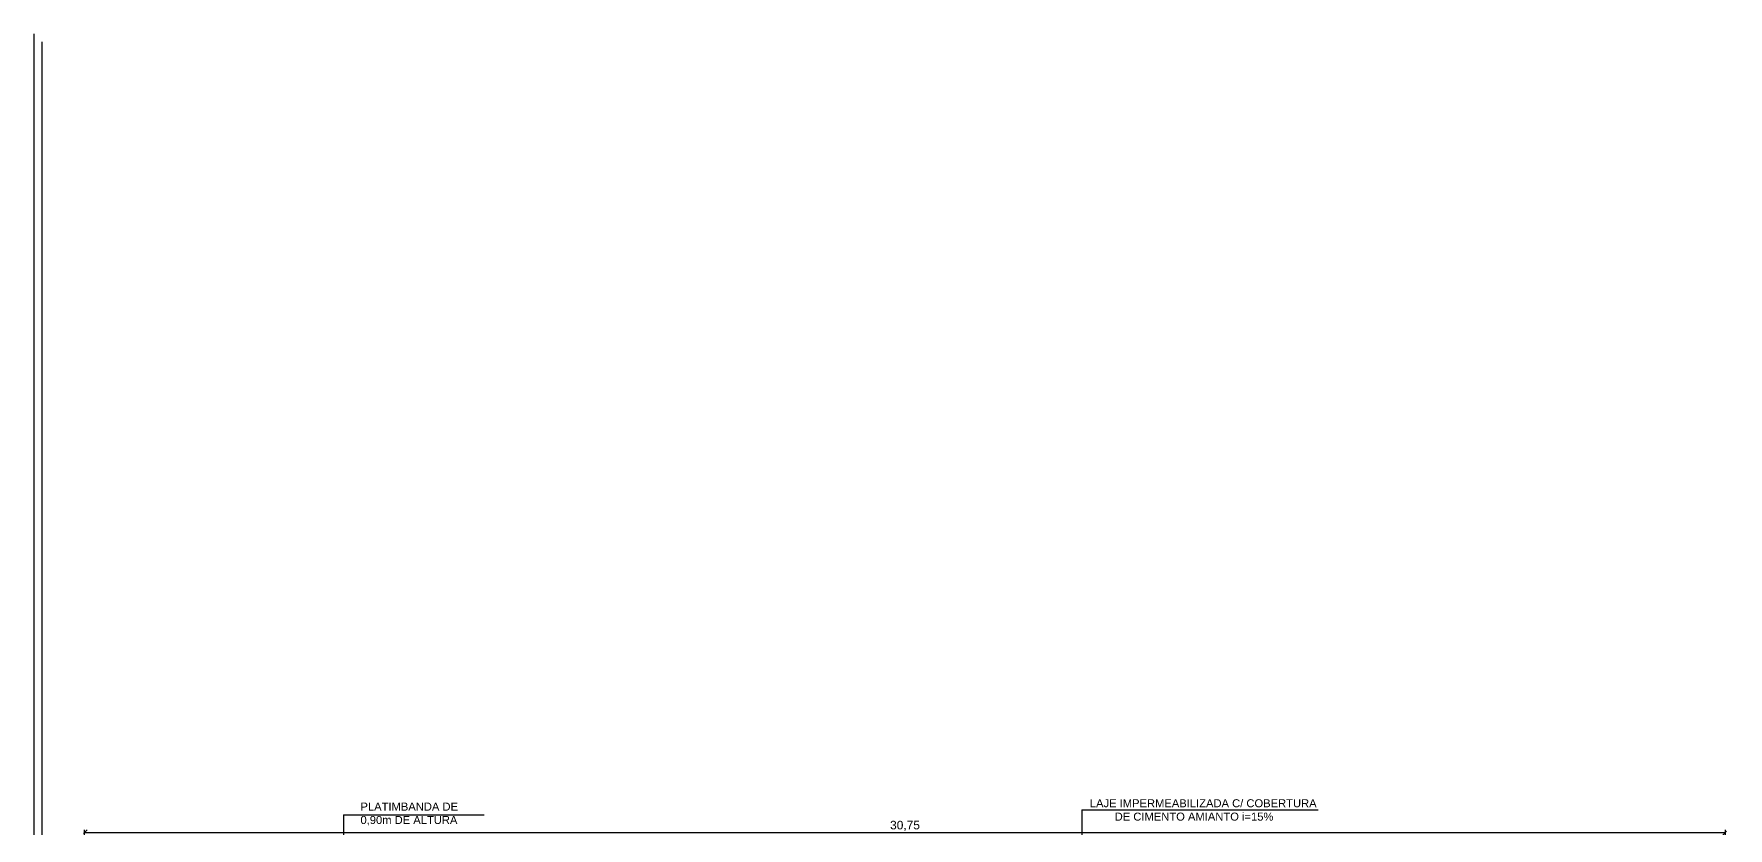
# Model space of a CAD drawing. Header units: millimetres. Extents: x 313 to 493, y 47 to 181.
# Drawn here: x 436.28 to 468.03, y 166.19 to 181.06 of the extents above; entities that cross this region are included whole.
import ezdxf

# ---------------------------------------------------------------- set-up
doc = ezdxf.new("R2010")
doc.units = ezdxf.units.MM
doc.header["$LTSCALE"] = 0.05
doc.header["$MEASUREMENT"] = 0
doc.header["$PDMODE"] = 3
doc.linetypes.add('ACAD_ISO03W100', pattern=[30, 12, -18])
for name, color, linetype in [('03', 3, 'Continuous'), ('05', 5, 'Continuous'), ('BAN', 13, 'Continuous'), ('TRACEJADO', 7, 'ACAD_ISO03W100')]:
    doc.layers.add(name, color=color, linetype=linetype)
doc.styles.get("Standard").update_dxf_attribs({"font": 'arial.ttf'})
doc.dimstyles.new('ISO-25', dxfattribs={"dimscale": 0.04, "dimtxt": 4, "dimasz": 2.5, "dimexe": 1.25, "dimexo": 0.625, "dimtad": 1, "dimdec": 3, "dimtxsty": 'Standard', "dimblk": 'OBLIQUE', "dimcen": 2.5, "dimadec": 0, "dimazin": 0, "dimtfac": 1, "dimtdec": 3, "dimtmove": 0, "dimatfit": 3, "dimldrblk": 'OBLIQUE', "dimfxl": 1, "dimarcsym": 0})

# ---------------------------------------------------------------- blocks, each defined once
blk = doc.blocks.new('_Oblique')
at = {"layer": 'TRACEJADO', "color": 0, "lineweight": -2}
blk.add_line((-0.5, -0.5), (0.5, 0.5), dxfattribs=at)
blk = doc.blocks.new('*D369')
at = {"layer": 'BAN', "color": 0, "lineweight": -2}
for p, q in [((437.233, 165.333), (437.233, 166.157)), ((437.233, 166.107), (467.983, 166.107)), ((467.983, 165.352), (467.983, 166.157))]:
    blk.add_line(p, q, dxfattribs=at)
at = {"layer": 'Defpoints', "color": 0}
for p in [(467.983, 166.107), (437.233, 165.308), (467.983, 165.327)]:
    blk.add_point(p, dxfattribs=at)
at = {"layer": 'BAN', "color": 0, "lineweight": -2, "xscale": 0.1, "yscale": 0.1, "zscale": 0.1, "rotation": 180}
blk.add_blockref('_Oblique', (437.233, 166.107), dxfattribs=at)
at = {"layer": 'BAN', "color": 0, "lineweight": -2, "xscale": 0.1, "yscale": 0.1, "zscale": 0.1}
blk.add_blockref('_Oblique', (467.983, 166.107), dxfattribs=at)
at = {"layer": 'BAN', "color": 0, "insert": (452.608, 166.228), "char_height": 0.16, "attachment_point": 5}
blk.add_mtext('30,75', dxfattribs=at)

msp = doc.modelspace()

# ---------------------------------------------------------------- linework, layer by layer
at = {"layer": '03'}
for p, q in [((442.0847, 166.4317), (442.0847, 165.1159)), ((442.0847, 166.4317), (444.7208, 166.4317)), ((455.9237, 166.5291), (455.9237, 164.8599)), ((455.9237, 166.5291), (460.3531, 166.5291))]:
    msp.add_line(p, q, dxfattribs=at)
at = {"layer": '05'}
for p, q in [((436.283, 181.058), (436.283, 151.0472)), ((436.433, 180.908), (436.433, 151.0472))]:
    msp.add_line(p, q, dxfattribs=at)

# ---------------------------------------------------------------- texts
at = {"layer": '03', "char_height": 0.15, "attachment_point": 1}
for s, insert in [('LAJE IMPERMEABILIZADA C/ COBERTURA \\P        DE CIMENTO AMIANTO i=15%', (456.0715, 166.7264)), ('PLATIMBANDA DE \\P0,90m DE ALTURA', (442.4032, 166.6636))]:
    msp.add_mtext(s, dxfattribs=dict(at, insert=insert))

# ---------------------------------------------------------------- dimensions: what is measured, and where the dimension line sits
at = {"layer": 'BAN'}
dim = msp.add_linear_dim(base=(467.983, 166.1071), p1=(437.233, 165.308), p2=(467.983, 165.3268), dimstyle='ISO-25', dxfattribs=at)
dim.commit()
dim.dimension.update_dxf_attribs({"geometry": '*D369', "text_midpoint": (452.608, 166.2282)})

doc.saveas('drawing.dxf')
